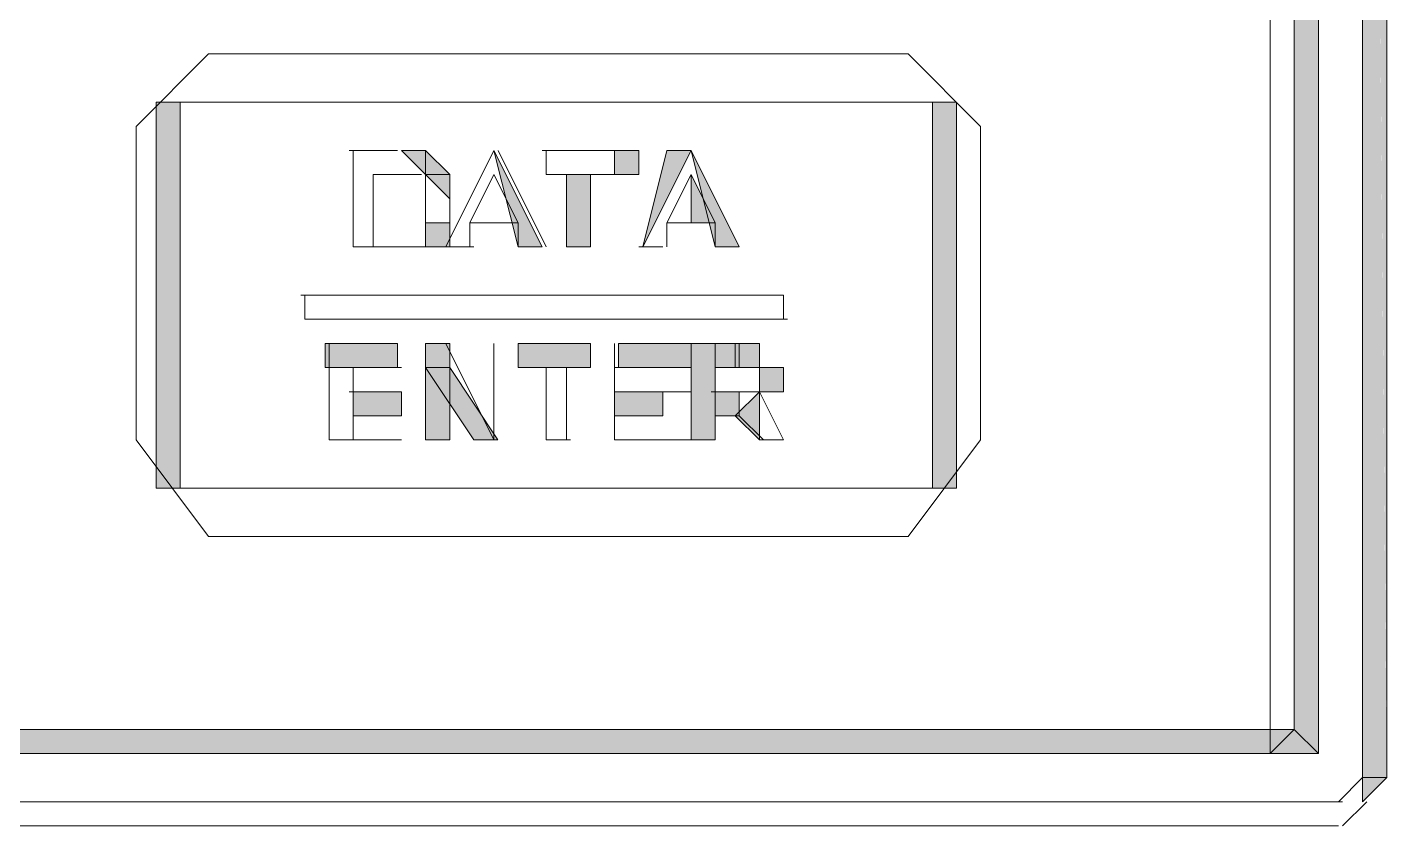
# Model space of a CAD drawing. Header units: millimetres. Extents: x -11 to 1219, y 0 to 1751.
# Drawn here: x 926.64 to 950.26, y 1320.48 to 1334.36 of the extents above; entities that cross this region are included whole.
import ezdxf

# ---------------------------------------------------------------- set-up
doc = ezdxf.new("R2010")
doc.units = ezdxf.units.MM
doc.header["$LTSCALE"] = 10
for name, color, linetype in [('1', 7, 'CONTINUOUS'), ('PDF2_Geometry', 7, 'CONTINUOUS'), ('PDF2_Solid Fills', 7, 'CONTINUOUS')]:
    doc.layers.add(name, color=color, linetype=linetype)

# ---------------------------------------------------------------- blocks, each defined once
blk = doc.blocks.new('Sinee')
at = {"layer": 'PDF2_Geometry', "lineweight": 5}
for points in [[(249.081, -226.516), (249.081, -226.096), (249.081, -275.579)], [(249.081, -226.096), (249.081, -275.579)], [(249.081, -226.516), (249.081, -226.096), (249.081, -275.579)], [(249.081, -275.579), (249.5, -275.579), (249.5, -226.516), (249.081, -226.516)], [(247.474, -228.193), (247.474, -274.74)], [(247.474, -228.193), (247.474, -275.159)], [(247.893, -274.741), (248.312, -275.16), (248.312, -228.194), (247.893, -228.194)], [(242.44, -269.708), (241.182, -271.386), (229.022, -271.386), (227.764, -269.708), (227.764, -264.257), (229.022, -262.999), (241.182, -262.999), (242.44, -264.257)], [(228.114, -270.547), (228.533, -270.547), (228.533, -263.837), (228.114, -263.837)], [(228.114, -263.837), (241.952, -263.837)], [(228.533, -263.837), (241.952, -263.837), (241.532, -263.837)], [(242.022, -263.837), (241.603, -263.837), (241.603, -270.547), (242.022, -270.547)], [(232.307, -264.676), (231.468, -264.676)], [(232.307, -264.676), (231.468, -264.676)], [(231.538, -264.676), (231.538, -266.354)], [(231.538, -264.676), (231.538, -266.354)], [(232.797, -264.676), (232.377, -264.676)], [(232.797, -265.096), (232.797, -264.676), (232.377, -264.676)], [(232.797, -265.096), (232.797, -264.676), (232.797, -265.096)], [(232.797, -264.676), (232.797, -265.096), (232.797, -264.676)], [(232.797, -265.096), (233.216, -265.096), (232.797, -264.676)], [(233.985, -264.676), (233.146, -266.354)], [(233.985, -264.676), (233.146, -266.354)], [(233.985, -264.676), (233.985, -264.676)], [(233.985, -264.676), (233.985, -264.676)], [(234.404, -266.354), (234.823, -266.354), (233.985, -264.676)], [(234.893, -266.354), (234.055, -264.676)], [(236.081, -264.676), (234.823, -264.676)], [(236.081, -264.676), (234.823, -264.676)], [(234.893, -264.676), (234.893, -265.096)], [(234.893, -264.676), (234.893, -265.096)], [(236.081, -265.096), (236.501, -265.096), (236.501, -264.676), (236.081, -264.676)], [(236.99, -264.676), (236.571, -266.354)], [(237.409, -264.676), (236.99, -264.676), (236.571, -266.354)], [(237.409, -264.676), (236.99, -264.676)], [(237.409, -264.676), (236.99, -264.676)], [(238.248, -266.354), (237.409, -264.676)], [(237.829, -266.354), (238.248, -266.354), (237.409, -264.676)], [(231.888, -266.354), (231.888, -265.095)], [(231.888, -266.354), (231.888, -265.095)], [(231.888, -265.096), (232.307, -265.096)], [(231.888, -265.096), (232.307, -265.096)], [(232.307, -265.096), (232.726, -265.096)], [(232.307, -265.096), (232.726, -265.096)], [(232.797, -265.096), (232.797, -265.096)], [(232.797, -265.096), (232.797, -265.096)], [(232.797, -265.096), (233.216, -265.096), (232.797, -265.096)], [(232.797, -265.096), (232.797, -265.096)], [(232.797, -265.096), (232.797, -265.096)], [(232.797, -265.096), (233.216, -265.096), (232.797, -265.096)], [(233.216, -265.096), (232.797, -265.096), (233.216, -265.096)], [(232.797, -265.096), (232.797, -265.515)], [(232.797, -265.096), (232.797, -265.515)], [(233.216, -265.515), (232.797, -265.096)], [(233.216, -265.515), (233.216, -265.096), (232.797, -265.096)], [(233.565, -265.934), (233.985, -265.096)], [(233.565, -265.934), (233.985, -265.096)], [(233.985, -265.096), (234.404, -265.934)], [(233.985, -265.096), (234.404, -265.934)], [(234.893, -265.096), (235.732, -265.096)], [(234.893, -265.096), (235.732, -265.096)], [(235.662, -265.096), (235.243, -265.096), (235.243, -266.354), (235.662, -266.354)], [(235.662, -266.354), (235.662, -265.095)], [(235.662, -266.354), (235.662, -265.095)], [(235.662, -265.096), (236.081, -265.096)], [(235.662, -265.096), (236.081, -265.096)], [(236.99, -265.934), (237.409, -265.096)], [(236.99, -265.934), (237.409, -265.096)], [(237.409, -265.096), (237.829, -265.934)], [(237.409, -265.096), (237.409, -265.934), (237.829, -265.934)], [(232.797, -265.515), (232.797, -265.934)], [(232.797, -265.515), (232.797, -265.934)], [(233.216, -265.934), (233.216, -265.515)], [(233.216, -265.934), (233.216, -265.515)], [(232.797, -265.934), (233.216, -265.934)], [(232.797, -265.934), (232.797, -265.934)], [(232.797, -265.934), (232.797, -265.934)], [(232.797, -265.934), (232.797, -266.354)], [(232.797, -265.934), (232.797, -266.354), (232.797, -265.934)], [(232.797, -266.354), (233.216, -266.354), (233.216, -265.934), (232.797, -265.934)], [(232.797, -266.354), (232.797, -265.934), (232.797, -266.354)], [(232.797, -265.934), (232.797, -266.354)], [(233.216, -265.934), (233.216, -265.934)], [(233.565, -265.934), (234.404, -265.934)], [(233.565, -265.934), (234.404, -265.934)], [(234.404, -265.934), (233.565, -265.934)], [(234.404, -265.934), (233.565, -265.934)], [(233.565, -266.354), (233.565, -265.934)], [(233.565, -266.354), (233.565, -265.934)], [(234.404, -265.934), (234.404, -266.354)], [(234.404, -265.934), (234.404, -266.354)], [(236.99, -265.934), (237.829, -265.934)], [(236.99, -265.934), (237.829, -265.934)], [(237.829, -265.934), (236.99, -265.934)], [(237.829, -265.934), (236.99, -265.934)], [(236.99, -266.354), (236.99, -265.934)], [(236.99, -266.354), (236.99, -265.934)], [(237.829, -265.934), (237.829, -266.354)], [(237.829, -265.934), (237.829, -266.354)], [(231.538, -266.354), (232.377, -266.354)], [(231.538, -266.354), (232.377, -266.354)], [(232.307, -266.354), (231.888, -266.354)], [(232.307, -266.354), (231.888, -266.354)], [(232.307, -266.354), (232.726, -266.354)], [(232.307, -266.354), (232.726, -266.354)], [(232.797, -266.354), (232.377, -266.354)], [(232.797, -266.354), (232.377, -266.354)], [(232.797, -266.354), (232.797, -266.354)], [(232.797, -266.354), (233.216, -266.354)], [(232.797, -266.354), (232.797, -266.354)], [(232.797, -266.354), (232.797, -266.354)], [(233.216, -266.354), (233.635, -266.354)], [(233.216, -266.354), (233.635, -266.354)], [(234.404, -266.354), (234.823, -266.354)], [(234.404, -266.354), (234.823, -266.354)], [(235.662, -266.354), (235.662, -266.354)], [(235.662, -266.354), (235.662, -266.354)], [(236.501, -266.354), (236.92, -266.354)], [(236.501, -266.354), (236.92, -266.354)], [(237.829, -266.354), (237.829, -266.354)], [(237.829, -266.354), (237.829, -266.354)], [(239.017, -267.192), (230.63, -267.192)], [(239.017, -267.192), (230.63, -267.192)], [(230.7, -267.192), (230.7, -267.612)], [(230.7, -267.192), (230.7, -267.612)], [(239.017, -267.612), (239.017, -267.192)], [(239.017, -267.612), (239.017, -267.192)], [(230.7, -267.612), (239.087, -267.612)], [(230.7, -267.612), (239.087, -267.612)], [(231.049, -268.45), (232.307, -268.45), (232.307, -268.031), (231.049, -268.031)], [(231.119, -268.031), (231.119, -269.708)], [(231.119, -268.031), (231.119, -269.708)], [(232.307, -268.45), (232.307, -268.031)], [(232.307, -268.45), (232.307, -268.031)], [(232.797, -268.45), (233.216, -268.45), (233.216, -268.031), (232.797, -268.031)], [(232.797, -268.031), (232.797, -269.708)], [(232.797, -268.031), (232.797, -269.708)], [(233.985, -269.708), (233.146, -268.031)], [(233.985, -269.708), (233.146, -268.031)], [(233.985, -268.45), (233.985, -268.031), (233.985, -268.45)], [(233.985, -268.031), (233.985, -268.45), (233.985, -268.031)], [(233.985, -268.031), (233.985, -269.708)], [(233.985, -268.031), (233.985, -269.708)], [(233.985, -269.708), (233.985, -268.031)], [(233.985, -269.708), (233.985, -268.031)], [(234.404, -268.45), (235.662, -268.45), (235.662, -268.031), (234.404, -268.031)], [(234.404, -268.031), (234.404, -268.45)], [(234.404, -268.031), (234.404, -268.45)], [(235.662, -268.45), (235.662, -268.031)], [(235.662, -268.45), (235.662, -268.031)], [(236.081, -268.031), (236.081, -269.708)], [(236.081, -268.031), (236.081, -269.708)], [(236.151, -268.45), (237.409, -268.45), (237.409, -268.031), (236.151, -268.031)], [(237.409, -268.45), (237.409, -268.031)], [(237.409, -268.45), (237.409, -268.031)], [(237.829, -268.031), (237.409, -268.031), (237.409, -269.709), (237.829, -269.709)], [(237.829, -268.45), (238.248, -268.45), (238.248, -268.031), (237.829, -268.031)], [(238.178, -268.45), (238.597, -268.45), (238.597, -268.031), (238.178, -268.031)], [(238.597, -268.45), (238.597, -268.031)], [(231.538, -268.45), (232.377, -268.45)], [(231.538, -268.45), (232.377, -268.45)], [(231.538, -268.87), (231.538, -268.45)], [(231.538, -268.87), (231.538, -268.45)], [(233.216, -268.45), (232.797, -268.45), (233.635, -269.708), (234.054, -269.708)], [(232.797, -269.708), (233.216, -269.708), (233.216, -268.45), (232.797, -268.45)], [(234.404, -268.45), (234.823, -268.45)], [(234.404, -268.45), (234.823, -268.45)], [(234.893, -268.45), (234.893, -269.708)], [(234.893, -268.45), (234.893, -269.708)], [(235.243, -268.45), (235.662, -268.45)], [(235.243, -268.45), (235.662, -268.45)], [(235.243, -269.708), (235.243, -268.45)], [(235.243, -269.708), (235.243, -268.45)], [(236.081, -268.45), (237.339, -268.45)], [(236.081, -268.45), (237.339, -268.45)], [(236.081, -268.87), (236.081, -268.45)], [(236.081, -268.87), (236.081, -268.45)], [(237.829, -268.45), (238.667, -268.45)], [(237.829, -268.45), (238.667, -268.45)], [(237.829, -268.87), (237.829, -268.45)], [(237.829, -268.87), (237.829, -268.45)], [(238.597, -268.45), (238.178, -268.45), (238.597, -268.45)], [(238.248, -268.45), (238.667, -268.45)], [(238.597, -268.45), (238.597, -268.45)], [(238.597, -268.45), (238.597, -268.45)], [(238.597, -268.45), (238.597, -268.45)], [(238.597, -268.45), (239.017, -268.45), (238.597, -268.45)], [(238.597, -268.45), (238.597, -268.45)], [(238.597, -268.45), (238.597, -268.45)], [(238.597, -268.45), (239.017, -268.45), (238.597, -268.45)], [(238.597, -268.45), (238.597, -268.87)], [(238.597, -268.45), (238.597, -268.87)], [(238.597, -268.87), (239.017, -268.87), (239.017, -268.45), (238.597, -268.45)], [(238.597, -268.87), (238.597, -268.45), (238.597, -268.87)], [(238.597, -268.45), (238.597, -268.87)], [(239.017, -268.45), (238.598, -268.45)], [(239.017, -268.45), (238.598, -268.45), (239.017, -268.45)], [(232.307, -268.87), (231.468, -268.87)], [(232.307, -268.87), (231.468, -268.87)], [(232.377, -268.87), (231.538, -268.87), (231.538, -269.289), (232.377, -269.289)], [(231.538, -269.708), (231.538, -268.87)], [(231.538, -269.708), (231.538, -268.87)], [(232.307, -268.87), (232.307, -268.87)], [(232.307, -268.87), (232.307, -268.87)], [(236.92, -268.87), (236.081, -268.87), (236.081, -269.289), (236.92, -269.289)], [(236.081, -269.708), (236.081, -268.87)], [(236.081, -269.708), (236.081, -268.87)], [(236.99, -268.87), (236.151, -268.87)], [(236.99, -268.87), (236.151, -268.87)], [(236.99, -268.87), (237.409, -268.87), (236.99, -268.87)], [(237.409, -268.87), (236.99, -268.87), (237.409, -268.87)], [(238.597, -268.87), (237.759, -268.87)], [(238.597, -268.87), (237.759, -268.87)], [(238.248, -268.87), (237.828, -268.87), (237.828, -269.289), (238.248, -269.289)], [(238.597, -268.87), (238.178, -269.289), (238.597, -269.708)], [(238.597, -268.87), (238.178, -268.87)], [(238.597, -268.87), (239.017, -268.87), (238.597, -268.87)], [(238.597, -268.87), (238.597, -268.87)], [(238.597, -268.87), (239.017, -268.87)], [(238.597, -268.87), (238.597, -268.87)], [(238.597, -268.87), (238.597, -268.87)], [(238.597, -268.87), (238.597, -268.87)], [(238.597, -268.87), (238.597, -268.87)], [(238.597, -268.87), (238.597, -268.87)], [(239.017, -269.708), (238.598, -268.87)], [(239.017, -269.708), (238.598, -268.87)], [(239.017, -268.87), (238.598, -268.87), (239.017, -268.87)], [(237.829, -269.708), (237.829, -269.289)], [(237.829, -269.708), (237.829, -269.289)], [(238.248, -269.289), (238.667, -269.708)], [(231.119, -269.708), (232.377, -269.708)], [(231.119, -269.708), (232.377, -269.708)], [(232.307, -269.708), (231.468, -269.708)], [(232.307, -269.708), (231.468, -269.708)], [(232.307, -269.708), (232.307, -269.708)], [(232.307, -269.708), (232.307, -269.708)], [(232.797, -269.708), (232.797, -269.708)], [(232.797, -269.708), (232.797, -269.708)], [(233.985, -269.708), (233.985, -269.708)], [(233.985, -269.708), (233.985, -269.708)], [(234.893, -269.708), (235.313, -269.708)], [(234.893, -269.708), (235.313, -269.708)], [(236.081, -269.708), (237.339, -269.708)], [(236.081, -269.708), (237.339, -269.708)], [(237.409, -269.708), (236.151, -269.708)], [(237.409, -269.708), (236.151, -269.708)], [(237.409, -269.708), (237.409, -269.708)], [(237.409, -269.708), (237.409, -269.708)], [(237.829, -269.708), (237.829, -269.708)], [(237.829, -269.708), (237.829, -269.708)], [(238.597, -269.708), (239.017, -269.708)], [(238.597, -269.708), (239.017, -269.708)], [(242.022, -270.547), (228.184, -270.547)], [(241.603, -270.547), (228.184, -270.547), (228.604, -270.547)], [(247.893, -274.741), (188.765, -274.741)], [(247.893, -274.741), (188.765, -274.741)], [(188.765, -274.741), (188.765, -275.16), (248.312, -275.16), (247.893, -274.741)], [(247.474, -275.16), (247.893, -274.741)], [(247.474, -274.741), (247.474, -275.16), (247.893, -274.741)], [(249.081, -275.579), (248.662, -275.999)], [(249.081, -275.579), (248.662, -275.999)], [(249.081, -275.999), (249.081, -275.579)], [(249.081, -275.999), (249.5, -275.579), (249.081, -275.579)], [(248.312, -275.999), (188.346, -275.999)], [(248.312, -275.999), (188.346, -275.999)], [(248.732, -275.999), (248.313, -275.999)], [(248.732, -275.999), (248.313, -275.999)], [(248.732, -276.418), (249.151, -275.999)], [(248.732, -276.418), (249.151, -275.999)], [(188.276, -276.418), (248.662, -276.418)], [(188.276, -276.418), (248.662, -276.418)]]:
    blk.add_lwpolyline(points, close=True, dxfattribs=at)
for points in [[(247.474, -228.193), (247.474, -275.159), (247.474, -228.193)], [(228.114, -263.837), (241.952, -263.837), (228.114, -263.837)], [(232.307, -264.676), (231.468, -264.676), (232.307, -264.676)], [(231.538, -264.676), (231.538, -266.354), (231.538, -264.676)], [(232.797, -265.096), (232.797, -264.676), (232.797, -265.096)], [(233.985, -264.676), (233.146, -266.354), (233.985, -264.676)], [(233.985, -264.676), (233.985, -264.676)], [(236.081, -264.676), (234.823, -264.676), (236.081, -264.676)], [(234.893, -264.676), (234.893, -265.096), (234.893, -264.676)], [(237.409, -264.676), (236.99, -264.676), (237.409, -264.676)], [(231.888, -266.354), (231.888, -265.095), (231.888, -266.354)], [(231.888, -265.096), (232.307, -265.096), (231.888, -265.096)], [(232.307, -265.096), (232.726, -265.096), (232.307, -265.096)], [(232.797, -265.096), (232.797, -265.096)], [(232.797, -265.096), (232.797, -265.096)], [(232.797, -265.096), (233.216, -265.096), (232.797, -265.096)], [(232.797, -265.096), (232.797, -265.515), (232.797, -265.096)], [(233.565, -265.934), (233.985, -265.096), (233.565, -265.934)], [(233.985, -265.096), (234.404, -265.934), (233.985, -265.096)], [(234.893, -265.096), (235.732, -265.096), (234.893, -265.096)], [(235.662, -266.354), (235.662, -265.095), (235.662, -266.354)], [(235.662, -265.096), (236.081, -265.096), (235.662, -265.096)], [(236.99, -265.934), (237.409, -265.096), (236.99, -265.934)], [(232.797, -265.515), (232.797, -265.934), (232.797, -265.515)], [(233.216, -265.934), (233.216, -265.515), (233.216, -265.934)], [(232.797, -265.934), (233.216, -265.934), (232.797, -265.934)], [(232.797, -265.934), (232.797, -265.934)], [(232.797, -265.934), (232.797, -266.354), (232.797, -265.934)], [(232.797, -266.354), (232.797, -265.934), (232.797, -266.354)], [(233.565, -265.934), (234.404, -265.934), (233.565, -265.934)], [(234.404, -265.934), (233.565, -265.934), (234.404, -265.934)], [(233.565, -266.354), (233.565, -265.934), (233.565, -266.354)], [(234.404, -265.934), (234.404, -266.354), (234.404, -265.934)], [(236.99, -265.934), (237.829, -265.934), (236.99, -265.934)], [(237.829, -265.934), (236.99, -265.934), (237.829, -265.934)], [(236.99, -266.354), (236.99, -265.934), (236.99, -266.354)], [(237.829, -265.934), (237.829, -266.354), (237.829, -265.934)], [(231.538, -266.354), (232.377, -266.354), (231.538, -266.354)], [(232.307, -266.354), (231.888, -266.354), (232.307, -266.354)], [(232.307, -266.354), (232.726, -266.354), (232.307, -266.354)], [(232.797, -266.354), (232.377, -266.354), (232.797, -266.354)], [(232.797, -266.354), (233.216, -266.354), (232.797, -266.354)], [(232.797, -266.354), (232.797, -266.354)], [(233.216, -266.354), (233.635, -266.354), (233.216, -266.354)], [(234.404, -266.354), (234.823, -266.354), (234.404, -266.354)], [(235.662, -266.354), (235.662, -266.354)], [(236.501, -266.354), (236.92, -266.354), (236.501, -266.354)], [(237.829, -266.354), (237.829, -266.354)], [(239.017, -267.192), (230.63, -267.192), (239.017, -267.192)], [(230.7, -267.192), (230.7, -267.612), (230.7, -267.192)], [(239.017, -267.612), (239.017, -267.192), (239.017, -267.612)], [(230.7, -267.612), (239.087, -267.612), (230.7, -267.612)], [(231.119, -268.031), (231.119, -269.708), (231.119, -268.031)], [(232.307, -268.45), (232.307, -268.031), (232.307, -268.45)], [(232.797, -268.031), (232.797, -269.708), (232.797, -268.031)], [(233.985, -269.708), (233.146, -268.031), (233.985, -269.708)], [(233.985, -268.45), (233.985, -268.031), (233.985, -268.45)], [(233.985, -268.031), (233.985, -269.708), (233.985, -268.031)], [(233.985, -269.708), (233.985, -268.031), (233.985, -269.708)], [(234.404, -268.031), (234.404, -268.45), (234.404, -268.031)], [(235.662, -268.45), (235.662, -268.031), (235.662, -268.45)], [(236.081, -268.031), (236.081, -269.708), (236.081, -268.031)], [(237.409, -268.45), (237.409, -268.031), (237.409, -268.45)], [(238.597, -268.45), (238.597, -268.031), (238.597, -268.45)], [(231.538, -268.45), (232.377, -268.45), (231.538, -268.45)], [(231.538, -268.87), (231.538, -268.45), (231.538, -268.87)], [(234.404, -268.45), (234.823, -268.45), (234.404, -268.45)], [(234.893, -268.45), (234.893, -269.708), (234.893, -268.45)], [(235.243, -268.45), (235.662, -268.45), (235.243, -268.45)], [(235.243, -269.708), (235.243, -268.45), (235.243, -269.708)], [(236.081, -268.45), (237.339, -268.45), (236.081, -268.45)], [(236.081, -268.87), (236.081, -268.45), (236.081, -268.87)], [(237.829, -268.45), (238.667, -268.45), (237.829, -268.45)], [(237.829, -268.87), (237.829, -268.45), (237.829, -268.87)], [(238.597, -268.45), (238.178, -268.45), (238.597, -268.45)], [(238.597, -268.45), (238.597, -268.45)], [(238.597, -268.45), (239.017, -268.45), (238.597, -268.45)], [(238.597, -268.45), (238.597, -268.45)], [(238.597, -268.45), (239.017, -268.45), (238.597, -268.45)], [(238.597, -268.45), (238.597, -268.87), (238.597, -268.45)], [(238.597, -268.87), (238.597, -268.45), (238.597, -268.87)], [(232.307, -268.87), (231.468, -268.87), (232.307, -268.87)], [(231.538, -269.708), (231.538, -268.87), (231.538, -269.708)], [(232.307, -268.87), (232.307, -268.87)], [(236.081, -269.708), (236.081, -268.87), (236.081, -269.708)], [(236.99, -268.87), (236.151, -268.87), (236.99, -268.87)], [(236.99, -268.87), (237.409, -268.87), (236.99, -268.87)], [(238.597, -268.87), (237.759, -268.87), (238.597, -268.87)], [(238.597, -268.87), (238.178, -268.87), (238.597, -268.87)], [(238.597, -268.87), (239.017, -268.87), (238.597, -268.87)], [(238.597, -268.87), (239.017, -268.87), (238.597, -268.87)], [(238.597, -268.87), (238.597, -268.87)], [(238.597, -268.87), (238.597, -268.87)], [(239.017, -269.708), (238.598, -268.87), (239.017, -269.708)], [(237.829, -269.708), (237.829, -269.289), (237.829, -269.708)], [(231.119, -269.708), (232.377, -269.708), (231.119, -269.708)], [(232.307, -269.708), (231.468, -269.708), (232.307, -269.708)], [(232.307, -269.708), (232.307, -269.708)], [(232.797, -269.708), (232.797, -269.708)], [(233.985, -269.708), (233.985, -269.708)], [(234.893, -269.708), (235.313, -269.708), (234.893, -269.708)], [(236.081, -269.708), (237.339, -269.708), (236.081, -269.708)], [(237.409, -269.708), (236.151, -269.708), (237.409, -269.708)], [(237.409, -269.708), (237.409, -269.708)], [(237.829, -269.708), (237.829, -269.708)], [(238.597, -269.708), (239.017, -269.708), (238.597, -269.708)], [(242.022, -270.547), (228.184, -270.547), (242.022, -270.547)], [(247.893, -274.741), (188.765, -274.741), (247.893, -274.741)], [(249.081, -275.579), (248.662, -275.999), (249.081, -275.579)], [(248.312, -275.999), (188.346, -275.999), (248.312, -275.999)], [(248.732, -275.999), (248.313, -275.999), (248.732, -275.999)], [(248.732, -276.418), (249.151, -275.999), (248.732, -276.418)], [(188.276, -276.418), (248.662, -276.418), (188.276, -276.418)]]:
    blk.add_lwpolyline(points, dxfattribs=at)
at = {"layer": 'PDF2_Solid Fills', "lineweight": 5, "transparency": 33554559}
for points in [[(249.081, -275.579), (249.5, -275.579), (249.081, -226.516)], [(249.501, -275.579), (249.081, -226.516), (249.501, -226.516)], [(247.893, -274.741), (248.312, -275.16), (247.893, -228.194)], [(248.312, -275.16), (247.893, -228.194), (248.312, -228.194)], [(228.114, -270.547), (228.533, -270.547), (228.114, -263.838)], [(228.533, -270.547), (228.114, -263.838), (228.533, -263.838)], [(242.022, -263.837), (241.603, -263.837), (242.022, -270.547)], [(241.603, -263.837), (242.022, -270.547), (241.603, -270.547)], [(232.797, -265.096), (232.797, -264.676), (232.377, -264.676)], [(233.216, -265.096), (232.797, -265.096), (232.797, -264.676)], [(234.404, -266.354), (234.823, -266.354), (233.985, -264.676)], [(236.081, -265.096), (236.501, -265.096), (236.081, -264.676)], [(236.501, -265.096), (236.082, -264.676), (236.501, -264.676)], [(237.409, -264.676), (236.99, -264.676), (236.571, -266.354)], [(237.829, -266.354), (238.248, -266.354), (237.409, -264.676)], [(233.216, -265.515), (232.797, -265.096), (233.216, -265.096)], [(235.662, -265.096), (235.243, -265.096), (235.662, -266.354)], [(235.243, -265.096), (235.662, -266.354), (235.243, -266.354)], [(237.409, -265.096), (237.829, -265.934), (237.409, -265.934)], [(232.797, -266.354), (233.216, -266.354), (232.797, -265.934)], [(233.216, -266.354), (232.797, -265.934), (233.216, -265.934)], [(232.307, -268.45), (232.307, -268.031), (231.049, -268.45)], [(232.307, -268.031), (231.049, -268.45), (231.049, -268.031)], [(233.216, -268.45), (233.216, -268.031), (232.797, -268.45)], [(233.216, -268.031), (232.797, -268.45), (232.797, -268.031)], [(235.662, -268.45), (235.662, -268.031), (234.404, -268.45)], [(235.662, -268.031), (234.404, -268.45), (234.404, -268.031)], [(237.409, -268.45), (237.409, -268.031), (236.151, -268.45)], [(237.409, -268.031), (236.151, -268.45), (236.151, -268.031)], [(237.829, -268.031), (237.409, -268.031), (237.829, -269.708)], [(237.409, -268.031), (237.829, -269.708), (237.409, -269.708)], [(238.248, -268.45), (238.248, -268.031), (237.829, -268.45)], [(238.248, -268.031), (237.829, -268.45), (237.829, -268.031)], [(238.597, -268.45), (238.597, -268.031), (238.178, -268.45)], [(238.597, -268.031), (238.178, -268.45), (238.178, -268.031)], [(233.216, -268.45), (232.797, -268.45), (234.054, -269.708)], [(232.797, -268.45), (234.055, -269.708), (233.635, -269.708)], [(232.797, -269.708), (233.216, -269.708), (232.797, -268.45)], [(233.216, -269.708), (232.797, -268.45), (233.216, -268.45)], [(238.597, -268.87), (239.017, -268.87), (238.597, -268.45)], [(239.017, -268.87), (238.598, -268.45), (239.017, -268.45)], [(231.538, -268.87), (231.538, -269.289), (232.377, -268.87)], [(231.538, -269.289), (232.377, -268.87), (232.377, -269.289)], [(236.081, -268.87), (236.081, -269.289), (236.92, -268.87)], [(236.081, -269.289), (236.92, -268.87), (236.92, -269.289)], [(237.829, -268.87), (237.829, -269.289), (238.248, -268.87)], [(237.829, -269.289), (238.248, -268.87), (238.248, -269.289)], [(238.597, -268.87), (238.178, -269.289), (238.597, -269.708)], [(188.765, -274.741), (188.765, -275.16), (247.893, -274.741)], [(188.765, -275.16), (247.893, -274.741), (248.312, -275.16)], [(247.474, -274.741), (247.474, -275.16), (247.893, -274.741)], [(249.081, -275.999), (249.081, -275.579), (249.5, -275.579)]]:
    blk.add_solid(points, dxfattribs=at)

msp = doc.modelspace()

# ---------------------------------------------------------------- block references
at = {"layer": '1'}
msp.add_blockref('Sinee', (700.7639, 1596.8942), dxfattribs=at)

doc.saveas('drawing.dxf')
